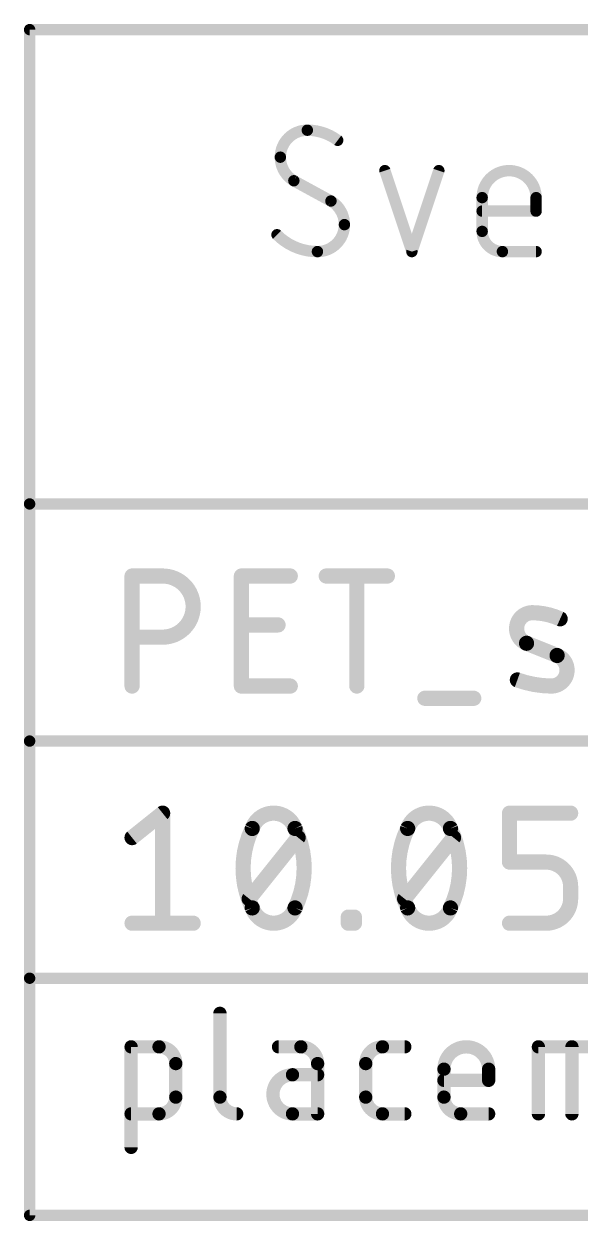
# Model space of a CAD drawing. Extents: x -12 to 55, y -5 to 108.
# Drawn here: x -0.16 to 7.29, y 92.36 to 108.39 of the extents above; entities that cross this region are included whole.
import ezdxf

# ---------------------------------------------------------------- set-up
doc = ezdxf.new("R2010")
doc.units = 0
doc.layers.add('21', color=253, linetype='CONTINUOUS')
doc.layers.add('48', color=213, linetype='CONTINUOUS')

msp = doc.modelspace()

# ---------------------------------------------------------------- linework, layer by layer
at = {"layer": '21', "const_width": 0.1778}
for points in [[(2.4691, 95.1445), (2.4691, 94.0226)], [(1.2795, 93.3495), (1.2795, 94.6957)], [(1.2795, 94.6957), (1.6535, 94.6957)], [(3.5527, 94.6957), (3.2535, 94.6957)], [(4.6456, 94.6957), (4.9448, 94.6957)], [(6.7336, 93.7983), (6.7336, 94.6957)], [(6.7336, 94.6957), (7.4067, 94.6957)], [(7.1824, 93.7983), (7.1824, 94.6957)], [(1.8778, 94.4714), (1.8778, 94.0226)], [(3.777, 94.3218), (3.4405, 94.3218)], [(3.777, 93.7983), (3.777, 94.4714)], [(4.4212, 94.0226), (4.4212, 94.4714)], [(5.4687, 94.0226), (5.4687, 94.3966)], [(6.067, 94.3966), (6.067, 94.247)], [(6.067, 94.247), (5.4687, 94.247)], [(1.6535, 93.7983), (1.2795, 93.7983)], [(3.4405, 93.7983), (3.777, 93.7983)], [(4.9448, 93.7983), (4.6456, 93.7983)], [(6.067, 93.7983), (5.6931, 93.7983)]]:
    msp.add_lwpolyline(points, dxfattribs=at)
at = {"layer": '21'}
for points, const_width in [([(2.5136, 95.1445, 1), (2.4247, 95.1445)], 0.0889), ([(1.324, 94.6957, 1), (1.2351, 94.6957)], 0.0889), ([(1.2795, 94.7402, 1), (1.2795, 94.6513)], 0.0889), ([(1.8778, 94.4714, 0.4142), (1.6535, 94.6957)], 0.1778), ([(1.6535, 94.7402, 1), (1.6535, 94.6513)], 0.0889), ([(1.6535, 94.6513, 1), (1.6535, 94.7402)], 0.0889), ([(3.2535, 94.7402, 1), (3.2535, 94.6513)], 0.0889), ([(3.777, 94.4714, 0.4142), (3.5527, 94.6957)], 0.1778), ([(3.5527, 94.7402, 1), (3.5527, 94.6513)], 0.0889), ([(3.5527, 94.6513, 1), (3.5527, 94.7402)], 0.0889), ([(4.6456, 94.6957, 0.4142), (4.4212, 94.4714)], 0.1778), ([(4.6456, 94.7402, 1), (4.6456, 94.6513)], 0.0889), ([(4.6456, 94.6513, 1), (4.6456, 94.7402)], 0.0889), ([(4.9448, 94.6513, 1), (4.9448, 94.7402)], 0.0889), ([(6.067, 94.3966, 1), (5.4687, 94.3966)], 0.1778), ([(6.7781, 94.6957, 1), (6.6892, 94.6957)], 0.0889), ([(6.7336, 94.7402, 1), (6.7336, 94.6513)], 0.0889), ([(7.2268, 94.6957, 1), (7.1379, 94.6957)], 0.0889), ([(1.9223, 94.4714, 1), (1.8334, 94.4714)], 0.0889), ([(1.8334, 94.4714, 1), (1.9223, 94.4714)], 0.0889), ([(3.4405, 94.3218, 1), (3.4405, 93.7983)], 0.1778), ([(3.4405, 94.3662, 1), (3.4405, 94.2773)], 0.0889), ([(3.4405, 94.2773, 1), (3.4405, 94.3662)], 0.0889), ([(3.8215, 94.4714, 1), (3.7326, 94.4714)], 0.0889), ([(3.7326, 94.4714, 1), (3.8215, 94.4714)], 0.0889), ([(3.777, 94.2773, 1), (3.777, 94.3662)], 0.0889), ([(4.4657, 94.4714, 1), (4.3768, 94.4714)], 0.0889), ([(4.3768, 94.4714, 1), (4.4657, 94.4714)], 0.0889), ([(5.5132, 94.3966, 1), (5.4243, 94.3966)], 0.0889), ([(5.4243, 94.3966, 1), (5.5132, 94.3966)], 0.0889), ([(6.1115, 94.3966, 1), (6.0226, 94.3966)], 0.0889), ([(6.0226, 94.3966, 1), (6.1115, 94.3966)], 0.0889), ([(5.4687, 94.2915, 1), (5.4687, 94.2026)], 0.0889), ([(6.0226, 94.247, 1), (6.1115, 94.247)], 0.0889), ([(6.067, 94.2026, 1), (6.067, 94.2915)], 0.0889), ([(1.6535, 93.7983, 0.4142), (1.8778, 94.0226)], 0.1778), ([(1.9223, 94.0226, 1), (1.8334, 94.0226)], 0.0889), ([(2.4691, 94.0226, 0.4142), (2.6935, 93.7983)], 0.1778), ([(2.5136, 94.0226, 1), (2.4247, 94.0226)], 0.0889), ([(4.4212, 94.0226, 0.4142), (4.6456, 93.7983)], 0.1778), ([(4.4657, 94.0226, 1), (4.3768, 94.0226)], 0.0889), ([(5.4687, 94.0226, 0.4142), (5.6931, 93.7983)], 0.1778), ([(5.5132, 94.0226, 1), (5.4243, 94.0226)], 0.0889), ([(1.8334, 94.0226, 1), (1.9223, 94.0226)], 0.0889), ([(2.4247, 94.0226, 1), (2.5136, 94.0226)], 0.0889), ([(4.3768, 94.0226, 1), (4.4657, 94.0226)], 0.0889), ([(5.4243, 94.0226, 1), (5.5132, 94.0226)], 0.0889), ([(1.2795, 93.8427, 1), (1.2795, 93.7538)], 0.0889), ([(1.6535, 93.8427, 1), (1.6535, 93.7538)], 0.0889), ([(1.6535, 93.7538, 1), (1.6535, 93.8427)], 0.0889), ([(2.6935, 93.7538, 1), (2.6935, 93.8427)], 0.0889), ([(3.4405, 93.8427, 1), (3.4405, 93.7538)], 0.0889), ([(3.4405, 93.7538, 1), (3.4405, 93.8427)], 0.0889), ([(3.7326, 93.7983, 1), (3.8215, 93.7983)], 0.0889), ([(3.777, 93.7538, 1), (3.777, 93.8427)], 0.0889), ([(4.6456, 93.8427, 1), (4.6456, 93.7538)], 0.0889), ([(4.6456, 93.7538, 1), (4.6456, 93.8427)], 0.0889), ([(4.9448, 93.7538, 1), (4.9448, 93.8427)], 0.0889), ([(5.6931, 93.8427, 1), (5.6931, 93.7538)], 0.0889), ([(5.6931, 93.7538, 1), (5.6931, 93.8427)], 0.0889), ([(6.067, 93.7538, 1), (6.067, 93.8427)], 0.0889), ([(6.6892, 93.7983, 1), (6.7781, 93.7983)], 0.0889), ([(7.1379, 93.7983, 1), (7.2268, 93.7983)], 0.0889), ([(1.2351, 93.3495, 1), (1.324, 93.3495)], 0.0889)]:
    msp.add_lwpolyline(points, format="xyb", dxfattribs=dict(at, const_width=const_width))
at = {"layer": '48'}
for points, const_width in [([(22.7806, 108.3144), (-0.0794, 108.3144)], 0.1524), ([(-0.0794, 108.3144), (-0.0794, 101.9644)], 0.1524), ([(4.6778, 106.4263), (5.0391, 105.3426)], 0.1524), ([(5.0391, 105.3426), (5.4003, 106.4263)], 0.1524), ([(3.9553, 106.0199), (3.4586, 106.2908)], 0.1524), ([(5.9804, 105.6135), (5.9804, 106.0651)], 0.1524), ([(6.7029, 106.0651), (6.7029, 105.8844)], 0.1524), ([(6.7029, 105.8844), (5.9804, 105.8844)], 0.1524), ([(6.7029, 105.3426), (6.2514, 105.3426)], 0.1524), ([(-0.0794, 101.9644), (-0.0794, 98.7894)], 0.1524), ([(-0.0794, 101.9644), (22.7806, 101.9644)], 0.1524), ([(1.2922, 99.526), (1.2922, 100.9992)], 0.2032), ([(1.2922, 100.9992), (1.7014, 100.9992)], 0.2032), ([(2.7563, 99.526), (2.7563, 100.9992)], 0.2032), ([(2.7563, 100.9992), (3.4111, 100.9992)], 0.2032), ([(3.8924, 100.9992), (4.7109, 100.9992)], 0.2032), ([(4.3017, 99.526), (4.3017, 100.9992)], 0.2032), ([(2.7563, 100.3444), (3.2474, 100.3444)], 0.2032), ([(1.7014, 100.1807), (1.2922, 100.1807)], 0.2032), ([(6.9839, 99.9352), (6.5747, 100.0989)], 0.2032), ([(3.4111, 99.526), (2.7563, 99.526)], 0.2032), ([(5.2131, 99.3623), (5.8678, 99.3623)], 0.2032), ([(-0.0794, 98.7894), (-0.0794, 95.6144)], 0.1524), ([(-0.0794, 98.7894), (36.7506, 98.7894)], 0.1524), ([(1.2922, 97.4968), (1.7014, 97.8242)], 0.2032), ([(1.7014, 97.8242), (1.7014, 96.351)], 0.2032), ([(6.3466, 97.1694), (6.3466, 97.8242)], 0.2032), ([(6.3466, 97.8242), (7.165, 97.8242)], 0.2032), ([(2.8606, 96.6784), (3.5154, 97.4968)], 0.2032), ([(4.9418, 96.6784), (5.5966, 97.4968)], 0.2032), ([(6.8376, 97.1694), (6.3466, 97.1694)], 0.2032), ([(7.165, 96.6784), (7.165, 96.842)], 0.2032), ([(4.1877, 96.351), (4.1877, 96.4328)], 0.2032), ([(4.1877, 96.4328), (4.2695, 96.4328)], 0.2032), ([(4.2695, 96.4328), (4.2695, 96.351)], 0.2032), ([(1.2922, 96.351), (2.1107, 96.351)], 0.2032), ([(4.2695, 96.351), (4.1877, 96.351)], 0.2032), ([(6.3466, 96.351), (6.8376, 96.351)], 0.2032), ([(-0.0794, 95.6144), (-0.0794, 92.4394)], 0.1524), ([(-0.0794, 95.6144), (36.7506, 95.6144)], 0.1524), ([(-0.0794, 92.4394), (54.5306, 92.4394)], 0.1524)]:
    msp.add_lwpolyline(points, dxfattribs=dict(at, const_width=const_width))
for points, const_width in [([(-0.0794, 108.3525, 1), (-0.0794, 108.2763)], 0.0762), ([(-0.0413, 108.3144, 1), (-0.1175, 108.3144)], 0.0762), ([(3.6392, 106.9682, 0.4142), (3.278, 106.6069)], 0.1524), ([(4.0456, 106.8327, 0.1623), (3.6392, 106.9682)], 0.1524), ([(3.6392, 107.0063, 1), (3.6392, 106.9301)], 0.0762), ([(3.6392, 106.9301, 1), (3.6392, 107.0063)], 0.0762), ([(4.0228, 106.8022, 1), (4.0685, 106.8632)], 0.0762), ([(3.278, 106.6069, 0.2656), (3.4586, 106.2908)], 0.1524), ([(3.3161, 106.6069, 1), (3.2399, 106.6069)], 0.0762), ([(3.2399, 106.6069, 1), (3.3161, 106.6069)], 0.0762), ([(4.714, 106.4384, 1), (4.6417, 106.4143)], 0.0762), ([(5.4365, 106.4143, 1), (5.3642, 106.4384)], 0.0762), ([(6.7029, 106.0651, 1), (5.9804, 106.0651)], 0.1524), ([(3.4768, 106.3243, 1), (3.4404, 106.2574)], 0.0762), ([(3.4393, 106.258, 1), (3.4779, 106.3237)], 0.0762), ([(6.0185, 106.0651, 1), (5.9423, 106.0651)], 0.0762), ([(5.9423, 106.0651, 1), (6.0185, 106.0651)], 0.0762), ([(6.741, 106.0651, 1), (6.6648, 106.0651)], 0.0762), ([(6.6648, 106.0651, 1), (6.741, 106.0651)], 0.0762), ([(4.1359, 105.7038, 0.2656), (3.9553, 106.0199)], 0.1524), ([(3.9747, 106.0527, 1), (3.936, 105.9871)], 0.0762), ([(3.9371, 105.9865, 1), (3.9736, 106.0534)], 0.0762), ([(5.9804, 105.9225, 1), (5.9804, 105.8463)], 0.0762), ([(6.7029, 105.8463, 1), (6.7029, 105.9225)], 0.0762), ([(6.6648, 105.8844, 1), (6.741, 105.8844)], 0.0762), ([(3.2328, 105.5684, 0.2), (3.7747, 105.3426)], 0.1524), ([(3.2599, 105.5952, 1), (3.2058, 105.5415)], 0.0762), ([(3.7747, 105.3426, 0.4142), (4.1359, 105.7038)], 0.1524), ([(4.174, 105.7038, 1), (4.0978, 105.7038)], 0.0762), ([(4.0978, 105.7038, 1), (4.174, 105.7038)], 0.0762), ([(5.9804, 105.6135, 0.4142), (6.2514, 105.3426)], 0.1524), ([(6.0185, 105.6135, 1), (5.9423, 105.6135)], 0.0762), ([(5.9423, 105.6135, 1), (6.0185, 105.6135)], 0.0762), ([(3.7747, 105.3807, 1), (3.7747, 105.3045)], 0.0762), ([(3.7747, 105.3045, 1), (3.7747, 105.3807)], 0.0762), ([(5.0029, 105.3546, 1), (5.0752, 105.3305)], 0.0762), ([(5.0029, 105.3305, 1), (5.0752, 105.3546)], 0.0762), ([(6.2514, 105.3807, 1), (6.2514, 105.3045)], 0.0762), ([(6.2514, 105.3045, 1), (6.2514, 105.3807)], 0.0762), ([(6.7029, 105.3045, 1), (6.7029, 105.3807)], 0.0762), ([(-0.0413, 101.9644, 1), (-0.1175, 101.9644)], 0.0762), ([(-0.0794, 102.0025, 1), (-0.0794, 101.9263)], 0.0762), ([(-0.1175, 101.9644, 1), (-0.0413, 101.9644)], 0.0762), ([(1.343, 100.9992, 1), (1.2414, 100.9992)], 0.1016), ([(1.2922, 101.05, 1), (1.2922, 100.9484)], 0.1016), ([(1.7014, 100.1807, 1), (1.7014, 100.9992)], 0.2032), ([(1.7014, 101.05, 1), (1.7014, 100.9484)], 0.1016), ([(1.7014, 100.9484, 1), (1.7014, 101.05)], 0.1016), ([(2.8071, 100.9992, 1), (2.7055, 100.9992)], 0.1016), ([(2.7563, 101.05, 1), (2.7563, 100.9484)], 0.1016), ([(3.4111, 100.9484, 1), (3.4111, 101.05)], 0.1016), ([(3.8924, 101.05, 1), (3.8924, 100.9484)], 0.1016), ([(4.3525, 100.9992, 1), (4.2509, 100.9992)], 0.1016), ([(4.7109, 100.9484, 1), (4.7109, 101.05)], 0.1016), ([(6.6565, 100.5081, 0.8318), (6.5747, 100.0989)], 0.2032), ([(7.0248, 100.4263, 0.1025), (6.6565, 100.5081)], 0.2032), ([(6.6572, 100.5589, 1), (6.6558, 100.4573)], 0.1016), ([(6.6558, 100.4573, 1), (6.6572, 100.5589)], 0.1016), ([(7.004, 100.3799, 1), (7.0457, 100.4726)], 0.1016), ([(2.7563, 100.3952, 1), (2.7563, 100.2936)], 0.1016), ([(3.2474, 100.2936, 1), (3.2474, 100.3952)], 0.1016), ([(1.2922, 100.2315, 1), (1.2922, 100.1299)], 0.1016), ([(1.7014, 100.2315, 1), (1.7014, 100.1299)], 0.1016), ([(1.7014, 100.1299, 1), (1.7014, 100.2315)], 0.1016), ([(6.5935, 100.1461, 1), (6.5558, 100.0517)], 0.1016), ([(6.5558, 100.0517, 1), (6.5935, 100.1461)], 0.1016), ([(6.9021, 99.526, 0.8318), (6.9839, 99.9352)], 0.2032), ([(7.0028, 99.9824, 1), (6.965, 99.888)], 0.1016), ([(6.965, 99.888, 1), (7.0028, 99.9824)], 0.1016), ([(6.4519, 99.6078, 0.083), (6.9021, 99.526)], 0.2032), ([(6.4691, 99.6556, 1), (6.4347, 99.56)], 0.1016), ([(1.2414, 99.526, 1), (1.343, 99.526)], 0.1016), ([(2.7563, 99.5768, 1), (2.7563, 99.4752)], 0.1016), ([(2.7055, 99.526, 1), (2.8071, 99.526)], 0.1016), ([(3.4111, 99.4752, 1), (3.4111, 99.5768)], 0.1016), ([(4.2509, 99.526, 1), (4.3525, 99.526)], 0.1016), ([(6.9028, 99.5768, 1), (6.9013, 99.4752)], 0.1016), ([(6.9013, 99.4752, 1), (6.9028, 99.5768)], 0.1016), ([(5.2131, 99.4131, 1), (5.2131, 99.3115)], 0.1016), ([(5.8678, 99.3115, 1), (5.8678, 99.4131)], 0.1016), ([(-0.0413, 98.7894, 1), (-0.1175, 98.7894)], 0.0762), ([(-0.0794, 98.8275, 1), (-0.0794, 98.7513)], 0.0762), ([(-0.1175, 98.7894, 1), (-0.0413, 98.7894)], 0.0762), ([(1.7522, 97.8242, 1), (1.6506, 97.8242)], 0.1016), ([(1.7332, 97.7845, 1), (1.6697, 97.8638)], 0.1016), ([(3.188, 97.8242, 0.3205), (2.9016, 97.6196)], 0.2032), ([(3.4745, 97.6196, 0.3205), (3.188, 97.8242)], 0.2032), ([(3.188, 97.875, 1), (3.188, 97.7734)], 0.1016), ([(3.188, 97.7734, 1), (3.188, 97.875)], 0.1016), ([(5.2692, 97.8242, 0.3205), (4.9828, 97.6196)], 0.2032), ([(5.5557, 97.6196, 0.3205), (5.2692, 97.8242)], 0.2032), ([(5.2692, 97.875, 1), (5.2692, 97.7734)], 0.1016), ([(5.2692, 97.7734, 1), (5.2692, 97.875)], 0.1016), ([(6.3974, 97.8242, 1), (6.2958, 97.8242)], 0.1016), ([(6.3466, 97.875, 1), (6.3466, 97.7734)], 0.1016), ([(7.165, 97.7734, 1), (7.165, 97.875)], 0.1016), ([(2.9016, 97.6196, 0.1139), (2.7788, 97.0876)], 0.2032), ([(2.8535, 97.636, 1), (2.9496, 97.6031)], 0.1016), ([(2.9472, 97.5973, 1), (2.8559, 97.6418)], 0.1016), ([(3.5972, 97.0876, 0.1139), (3.4745, 97.6196)], 0.2032), ([(3.5201, 97.6418, 1), (3.4288, 97.5973)], 0.1016), ([(3.4264, 97.6031, 1), (3.5225, 97.636)], 0.1016), ([(4.9828, 97.6196, 0.1139), (4.86, 97.0876)], 0.2032), ([(4.9347, 97.636, 1), (5.0308, 97.6031)], 0.1016), ([(5.0284, 97.5973, 1), (4.9371, 97.6418)], 0.1016), ([(5.6784, 97.0876, 0.1139), (5.5557, 97.6196)], 0.2032), ([(5.6013, 97.6418, 1), (5.51, 97.5973)], 0.1016), ([(5.5076, 97.6031, 1), (5.6037, 97.636)], 0.1016), ([(1.2605, 97.5365, 1), (1.324, 97.4571)], 0.1016), ([(3.5551, 97.4651, 1), (3.4757, 97.5285)], 0.1016), ([(5.6363, 97.4651, 1), (5.5569, 97.5285)], 0.1016), ([(2.7788, 97.0876, 0.1139), (2.9016, 96.5556)], 0.2032), ([(2.8296, 97.0876, 1), (2.728, 97.0876)], 0.1016), ([(2.728, 97.0876, 1), (2.8296, 97.0876)], 0.1016), ([(3.4745, 96.5556, 0.1139), (3.5972, 97.0876)], 0.2032), ([(3.648, 97.0876, 1), (3.5464, 97.0876)], 0.1016), ([(3.5464, 97.0876, 1), (3.648, 97.0876)], 0.1016), ([(4.86, 97.0876, 0.1139), (4.9828, 96.5556)], 0.2032), ([(4.9108, 97.0876, 1), (4.8092, 97.0876)], 0.1016), ([(4.8092, 97.0876, 1), (4.9108, 97.0876)], 0.1016), ([(5.5557, 96.5556, 0.1139), (5.6784, 97.0876)], 0.2032), ([(5.7292, 97.0876, 1), (5.6276, 97.0876)], 0.1016), ([(5.6276, 97.0876, 1), (5.7292, 97.0876)], 0.1016), ([(6.3466, 97.2202, 1), (6.3466, 97.1186)], 0.1016), ([(6.2958, 97.1694, 1), (6.3974, 97.1694)], 0.1016), ([(7.165, 96.842, 0.4142), (6.8376, 97.1694)], 0.2032), ([(6.8376, 97.2202, 1), (6.8376, 97.1186)], 0.1016), ([(6.8376, 97.1186, 1), (6.8376, 97.2202)], 0.1016), ([(7.2158, 96.842, 1), (7.1142, 96.842)], 0.1016), ([(7.1142, 96.842, 1), (7.2158, 96.842)], 0.1016), ([(2.821, 96.7101, 1), (2.9003, 96.6466)], 0.1016), ([(2.9496, 96.5721, 1), (2.8535, 96.5391)], 0.1016), ([(2.9016, 96.5556, 0.3205), (3.188, 96.351)], 0.2032), ([(3.188, 96.351, 0.3205), (3.4745, 96.5556)], 0.2032), ([(3.5225, 96.5391, 1), (3.4264, 96.5721)], 0.1016), ([(4.9022, 96.7101, 1), (4.9815, 96.6466)], 0.1016), ([(5.0308, 96.5721, 1), (4.9347, 96.5391)], 0.1016), ([(4.9828, 96.5556, 0.3205), (5.2692, 96.351)], 0.2032), ([(5.2692, 96.351, 0.3205), (5.5557, 96.5556)], 0.2032), ([(5.6037, 96.5391, 1), (5.5076, 96.5721)], 0.1016), ([(6.8376, 96.351, 0.4142), (7.165, 96.6784)], 0.2032), ([(7.2158, 96.6783, 1), (7.1142, 96.6784)], 0.1016), ([(7.1142, 96.6784, 1), (7.2158, 96.6784)], 0.1016), ([(2.8559, 96.5333, 1), (2.9472, 96.5778)], 0.1016), ([(3.4288, 96.5778, 1), (3.5201, 96.5333)], 0.1016), ([(4.2385, 96.4328, 1), (4.1369, 96.4328)], 0.1016), ([(4.1877, 96.4836, 1), (4.1877, 96.382)], 0.1016), ([(4.3203, 96.4328, 1), (4.2187, 96.4328)], 0.1016), ([(4.2695, 96.382, 1), (4.2695, 96.4836)], 0.1016), ([(4.9371, 96.5333, 1), (5.0284, 96.5778)], 0.1016), ([(5.51, 96.5778, 1), (5.6013, 96.5333)], 0.1016), ([(1.2922, 96.4018, 1), (1.2922, 96.3002)], 0.1016), ([(1.6506, 96.351, 1), (1.7522, 96.351)], 0.1016), ([(2.1107, 96.3002, 1), (2.1107, 96.4018)], 0.1016), ([(3.188, 96.4018, 1), (3.188, 96.3002)], 0.1016), ([(3.188, 96.3002, 1), (3.188, 96.4018)], 0.1016), ([(4.1877, 96.4018, 1), (4.1877, 96.3002)], 0.1016), ([(4.1369, 96.351, 1), (4.2385, 96.351)], 0.1016), ([(4.2187, 96.351, 1), (4.3203, 96.351)], 0.1016), ([(4.2695, 96.3002, 1), (4.2695, 96.4018)], 0.1016), ([(5.2692, 96.4018, 1), (5.2692, 96.3002)], 0.1016), ([(5.2692, 96.3002, 1), (5.2692, 96.4018)], 0.1016), ([(6.3466, 96.4018, 1), (6.3466, 96.3002)], 0.1016), ([(6.8376, 96.4018, 1), (6.8376, 96.3002)], 0.1016), ([(6.8376, 96.3002, 1), (6.8376, 96.4018)], 0.1016), ([(-0.0413, 95.6144, 1), (-0.1175, 95.6144)], 0.0762), ([(-0.0794, 95.6525, 1), (-0.0794, 95.5763)], 0.0762), ([(-0.1175, 95.6144, 1), (-0.0413, 95.6144)], 0.0762), ([(-0.0794, 92.4775, 1), (-0.0794, 92.4013)], 0.0762), ([(-0.1175, 92.4394, 1), (-0.0413, 92.4394)], 0.0762)]:
    msp.add_lwpolyline(points, format="xyb", dxfattribs=dict(at, const_width=const_width))

doc.saveas('drawing.dxf')
